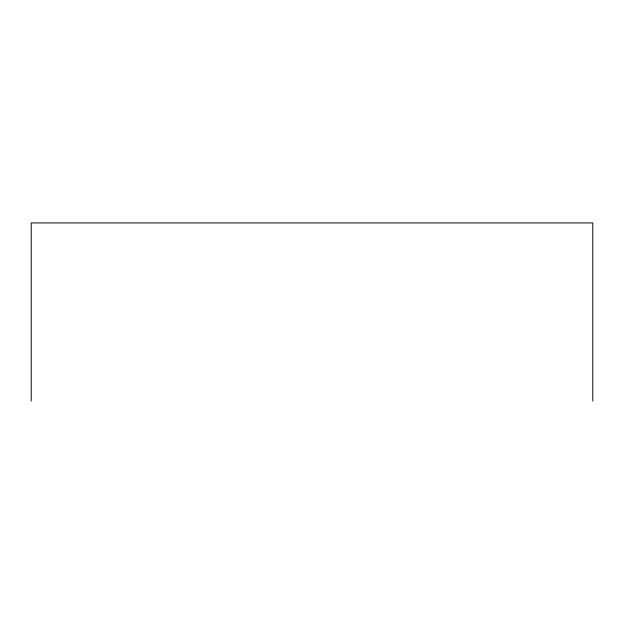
<?xml version="1.0" encoding="UTF-8"?>
<svg xmlns="http://www.w3.org/2000/svg" width="624" height="624" viewBox="0 0 624 624"><rect width="100%" height="100%" fill="white"/><g stroke="black" fill="none" stroke-linecap="round" stroke-linejoin="round"><path stroke-width="0.94" d="M592.8 401.068L592.8 222.932L31.2 222.932L31.2 401.068"/></g></svg>
